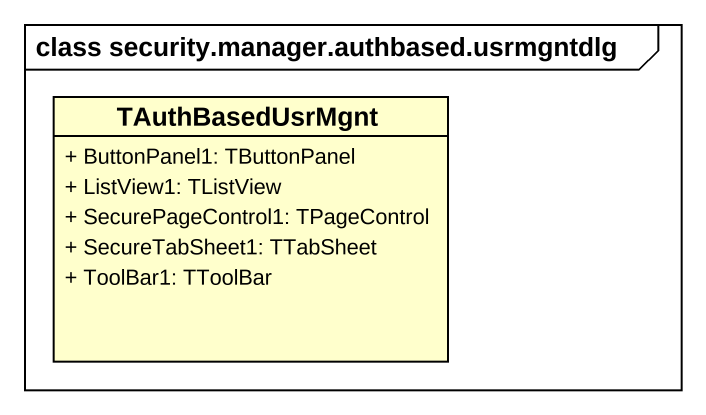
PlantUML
@startuml
mainframe class security.manager.authbased.usrmgntdlg
hide circle
hide empty members
skinparam classAttributeIconSize 0
class TAuthBasedUsrMgnt {
  + ButtonPanel1: TButtonPanel
  + ListView1: TListView
  + SecurePageControl1: TPageControl
  + SecureTabSheet1: TTabSheet
  + ToolBar1: TToolBar
}
@enduml
